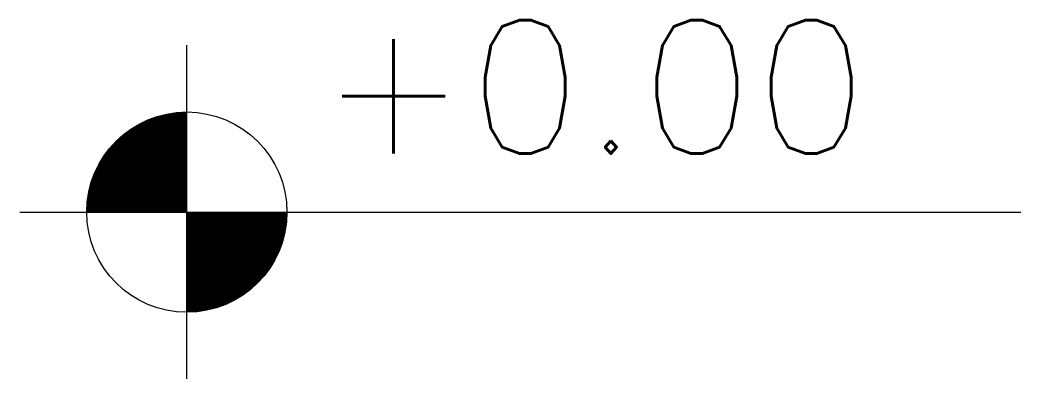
# Model space of a CAD drawing. Header units: millimetres. Extents: x 1177.63 to 1179.13, y -1453.77 to -1453.23.
import ezdxf

# ---------------------------------------------------------------- set-up
doc = ezdxf.new("R2010")
doc.units = ezdxf.units.MM
doc.layers.add('Símbolos_Gráficos', color=1, linetype='Continuous')
doc.styles.add('r80', font='romans.shx')

msp = doc.modelspace()

# ---------------------------------------------------------------- linework, layer by layer
at = {"layer": 'Símbolos_Gráficos', "color": 2}
for p, q in [((1177.8818, -1453.7696), (1177.8818, -1453.2696)), ((1177.6318, -1453.5196), (1179.1318, -1453.5196))]:
    msp.add_line(p, q, dxfattribs=at)
at = {"layer": 'Símbolos_Gráficos', "const_width": 0.15}
for points in [[(1177.8818, -1453.4446, 0.414214), (1177.8068, -1453.5196, 1)], [(1177.8818, -1453.5946, 0.414214), (1177.9568, -1453.5196, 1)]]:
    msp.add_lwpolyline(points, format="xyb", dxfattribs=at)
at = {"layer": 'Símbolos_Gráficos'}
msp.add_circle((1177.8818, -1453.5196), 0.15, dxfattribs=at)

# ---------------------------------------------------------------- texts
at = {"layer": 'Símbolos_Gráficos', "color": 2, "style": 'r80'}
msp.add_attdef('+0.00', (1178.0802, -1453.4318), '+0.00', height=0.2, dxfattribs=at)

doc.saveas('drawing.dxf')
